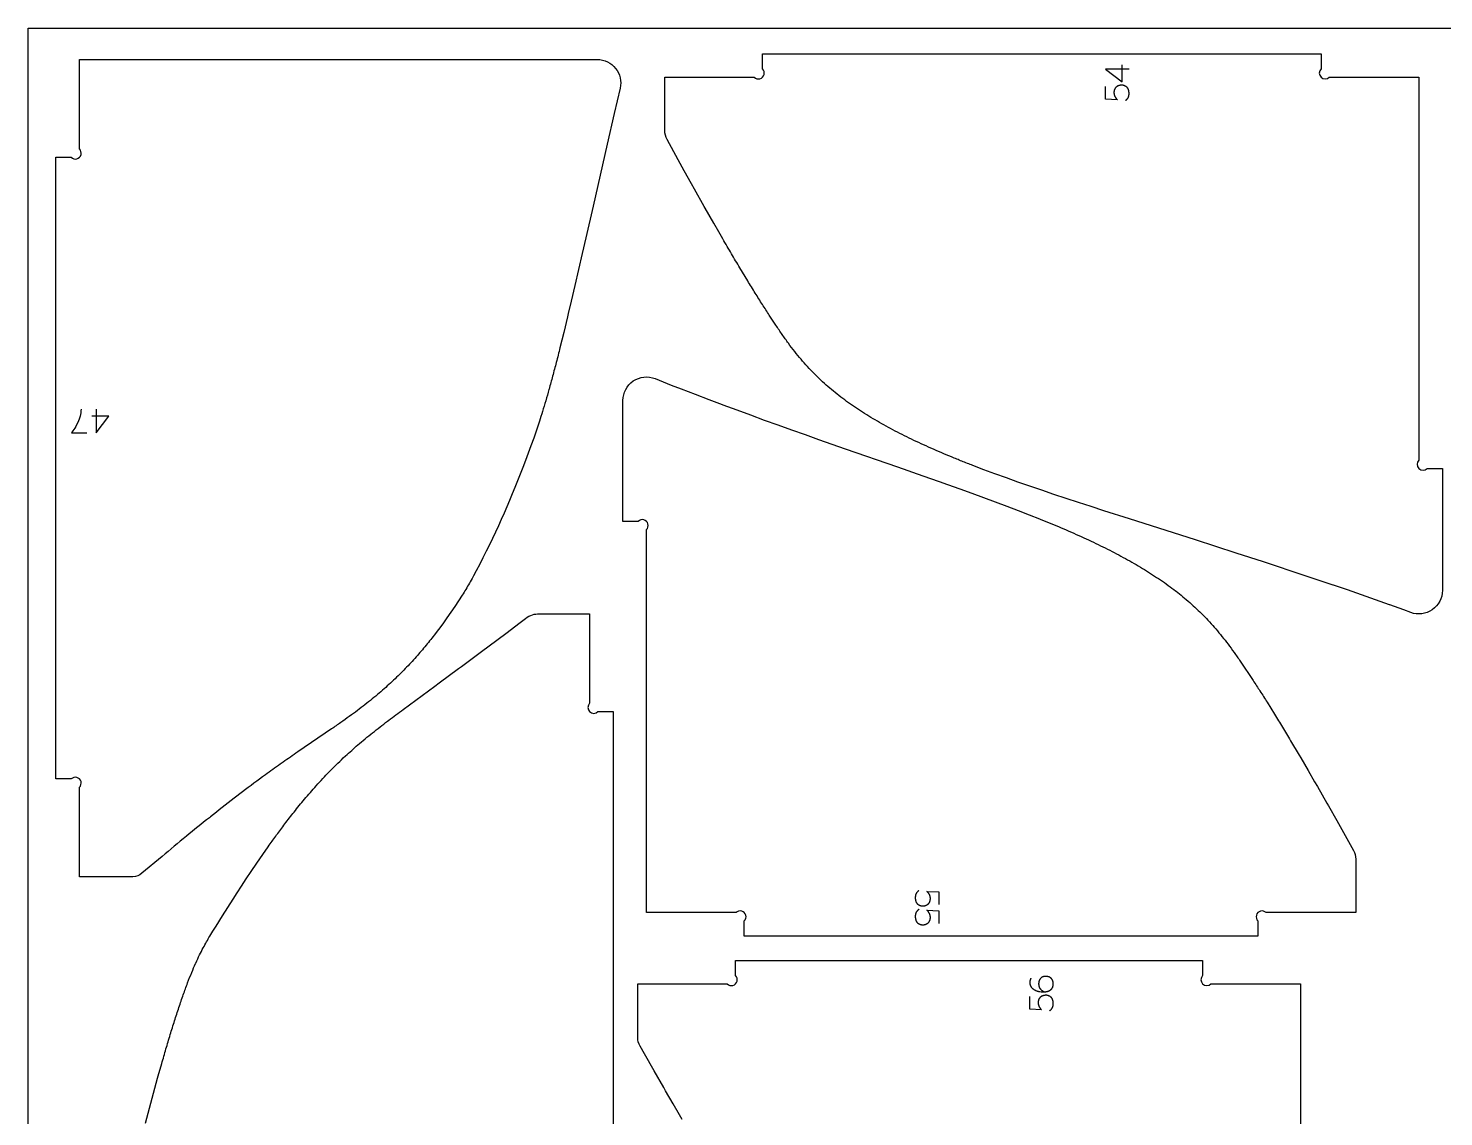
# Model space of a CAD drawing. Header units: millimetres. Extents: x 129 to 4060, y -1224 to 1216.
# Drawn here: x 1484 to 2208, y 659 to 1216 of the extents above; entities that cross this region are included whole.
import ezdxf

# ---------------------------------------------------------------- set-up
doc = ezdxf.new("R2010")
doc.units = ezdxf.units.MM
for name, color, linetype, true_color in [('cnc kesim', 7, 'Continuous', 0xff7300), ('Layer 01', 7, 'Continuous', 0x000000), ('çizim', 7, 'Continuous', 0x0500ff)]:
    doc.layers.add(name, color=color, linetype=linetype, true_color=true_color)

msp = doc.modelspace()

# ---------------------------------------------------------------- linework, layer by layer
at = {"layer": 'cnc kesim'}
for points in [[(2194.98, 994.87, 1), (2199.22, 990.62), (2206.98, 990.62), (2206.98, 928.25, -0.521431), (2190.84, 916.98), (2187.31, 918.27), (2180.09, 920.89), (2179.94, 920.94), (2172.86, 923.46), (2165.64, 926), (2158.44, 928.5), (2151.4, 930.91), (2151.25, 930.97), (2144.07, 933.4), (2136.92, 935.8), (2129.79, 938.17), (2122.69, 940.52), (2115.62, 942.83), (2108.58, 945.12), (2101.58, 947.39), (2091.17, 950.73), (2080.8, 954.05), (2047.07, 964.8), (2033.95, 969.02), (2027.48, 971.11), (2021.07, 973.2), (2014.73, 975.29), (2008.46, 977.38), (2002.27, 979.46), (1996.16, 981.55), (1990.13, 983.64), (1984.2, 985.75), (1978.37, 987.86), (1974.54, 989.27), (1972.64, 989.99), (1967.02, 992.13, -0.005054), (1961.52, 994.3, -0.002872), (1956.13, 996.49, -0.003131), (1950.86, 998.71, -0.003415), (1945.69, 1000.96, -0.003728), (1940.65, 1003.25, -0.004072), (1935.72, 1005.57, -0.004447), (1930.9, 1007.95, -0.004857), (1926.21, 1010.37, -0.005301), (1921.63, 1012.85, -0.00578), (1917.18, 1015.4, -0.006293), (1912.84, 1018.02, -0.006837), (1908.64, 1020.71, -0.007403), (1904.55, 1023.49, -0.00794), (1900.61, 1026.36), (1900.59, 1026.37, -0.008536), (1896.76, 1029.36, -0.009048), (1893.04, 1032.47, -0.009468), (1889.44, 1035.71, -0.009742), (1885.96, 1039.11, -0.009804), (1882.58, 1042.68, -0.009585), (1879.28, 1046.43, -0.009019), (1876.05, 1050.4, -0.008042), (1872.86, 1054.61, -0.006643), (1869.67, 1059.08, -0.00477), (1866.44, 1063.85), (1863.08, 1068.95, -0.004072), (1859.58, 1074.41, -0.002358), (1855.9, 1080.26, -0.002186), (1852.05, 1086.51), (1848.01, 1093.2, -0.003382), (1843.77, 1100.33, -0.001682), (1839.33, 1107.93), (1837.22, 1111.57), (1834.68, 1115.99), (1830.3, 1123.7), (1829.84, 1124.51), (1824.82, 1133.45), (1823.39, 1136.02), (1819.64, 1142.77), (1816.5, 1148.45), (1810.82, 1158.79, -0.122667), (1809.64, 1163.25), (1809.64, 1190.62), (1855.4, 1190.62, 1), (1859.64, 1194.87), (1859.64, 1202.62), (2144.98, 1202.62), (2144.98, 1194.87, 1), (2149.22, 1190.62), (2194.98, 1190.62)], [(1775.15, 1199.66, -0.482767), (1786.84, 1184.95), (1783.87, 1172.09), (1780.29, 1156.44), (1773.07, 1124.63), (1769.39, 1108.51), (1767.54, 1100.41), (1765.66, 1092.3), (1763.78, 1084.18), (1761.88, 1076.09), (1760.37, 1069.74), (1759.97, 1068.04), (1758.04, 1060.09), (1756.12, 1052.33, -0.001919), (1754.22, 1044.86, -0.002312), (1752.35, 1037.79, -0.002871), (1750.54, 1031.2), (1750.49, 1031.04, -0.002947), (1748.81, 1025.18, -0.003204), (1747.17, 1019.71, -0.006468), (1745.61, 1014.75), (1744.12, 1010.24), (1742.69, 1006.06), (1741.3, 1002.13), (1739.93, 998.37), (1738.56, 994.72), (1737.21, 991.17), (1735.85, 987.68), (1734.49, 984.27), (1733.13, 980.9), (1731.75, 977.58), (1730.36, 974.29), (1728.96, 971.03), (1727.53, 967.79), (1726.09, 964.56), (1724.62, 961.34), (1723.12, 958.1), (1721.59, 954.85), (1720.03, 951.57), (1718.42, 948.28), (1716.78, 944.96), (1715.1, 941.64), (1713.37, 938.34), (1711.95, 935.71), (1711.61, 935.09, -0.004462), (1709.82, 931.91, -0.00481), (1708.01, 928.83, -0.008719), (1706.17, 925.83), (1704.3, 922.9), (1702.39, 920), (1700.42, 917.1), (1698.38, 914.19), (1696.28, 911.27), (1694.11, 908.34), (1691.85, 905.39, -0.004099), (1689.51, 902.44, -0.004321), (1687.08, 899.47, -0.00456), (1684.55, 896.5, -0.004814), (1681.92, 893.52, -0.005056), (1679.19, 890.55, -0.008008), (1676.34, 887.57), (1673.38, 884.61, -0.005594), (1670.29, 881.65, -0.005672), (1667.07, 878.7, -0.005674), (1663.7, 875.76, -0.005571), (1660.18, 872.82, -0.005336), (1656.48, 869.87, -0.00494), (1652.59, 866.89, -0.004352), (1648.48, 863.86, -0.003552), (1644.09, 860.74, -0.003503), (1639.38, 857.47), (1622.12, 845.69, 0.003299), (1614.64, 840.48), (1613.18, 839.45, 0.003214), (1605.6, 834.01, 0.00504), (1593.94, 825.35), (1589.66, 822.08, 0.004325), (1577.52, 812.56), (1576.96, 812.11, 0.003082), (1565.21, 802.59, 0.00221), (1552.78, 792.32), (1542.49, 783.73, -0.177227), (1537.92, 781.9), (1510.6, 781.9), (1510.6, 827.65, 1), (1506.36, 831.9), (1498.6, 831.9), (1498.6, 1149.66), (1506.36, 1149.66, 1), (1510.6, 1153.91), (1510.6, 1199.66)], [(1788.3, 1025.37, -0.248907), (1793.58, 1035.32, -0.247715), (1804.76, 1036.52), (1810.88, 1034.08), (1812.97, 1033.26), (1818.01, 1031.29), (1825.13, 1028.54), (1832.24, 1025.83), (1839.01, 1023.28), (1839.34, 1023.16), (1846.42, 1020.53), (1853.48, 1017.94), (1860.5, 1015.38), (1867.5, 1012.86), (1874.46, 1010.36), (1881.38, 1007.91), (1888.26, 1005.48), (1901.88, 1000.7), (1928.5, 991.42), (1941.45, 986.89), (1949.79, 983.96), (1954.13, 982.42), (1960.35, 980.2), (1966.5, 977.99), (1972.57, 975.79), (1978.54, 973.59), (1984.43, 971.39), (1990.21, 969.19), (1995.89, 966.98), (2001.06, 964.92), (2001.45, 964.77), (2006.89, 962.54, -0.002637), (2012.21, 960.31, -0.002863), (2017.41, 958.05, -0.00311), (2022.49, 955.78, -0.003379), (2027.46, 953.48, -0.003672), (2032.31, 951.15, -0.003991), (2037.04, 948.79, -0.004336), (2041.65, 946.38, -0.004708), (2046.14, 943.94, -0.005109), (2050.52, 941.45, -0.005536), (2054.78, 938.9, -0.005986), (2058.93, 936.29, -0.006454), (2062.96, 933.61, -0.006932), (2066.87, 930.86, -0.007964), (2070.66, 928.02), (2070.89, 927.84, -0.007388), (2074.34, 925.08, -0.008265), (2077.92, 922.04, -0.008591), (2081.38, 918.88, -0.008798), (2084.75, 915.59, -0.00884), (2088.03, 912.16, -0.008666), (2091.23, 908.56, -0.008224), (2094.37, 904.77, -0.007469), (2097.47, 900.79, -0.006367), (2100.57, 896.57, -0.007469), (2103.7, 892.1), (2110.28, 882.27, -0.002304), (2113.78, 876.87, -0.003906), (2117.44, 871.11), (2121.27, 864.96, -0.001973), (2125.27, 858.42, -0.003513), (2129.46, 851.47), (2133.83, 844.09), (2134.68, 842.63), (2138.38, 836.29), (2141.73, 830.49), (2143.11, 828.08), (2148, 819.5), (2148.75, 818.18), (2153.03, 810.59), (2158.17, 801.43), (2161.54, 795.4, -0.132004), (2162.74, 790.95), (2162.74, 763.57), (2116.98, 763.57, 1), (2112.74, 759.33), (2112.74, 751.57), (1850.3, 751.57), (1850.3, 759.33, 1), (1846.06, 763.57), (1800.3, 763.57), (1800.3, 959.33, 1), (1796.06, 963.57), (1788.3, 963.57)]]:
    msp.add_lwpolyline(points, format="xyb", close=True, dxfattribs=at)
for points in [[(1544.33, 655.89), (1546.36, 663.62), (1548.42, 671.31), (1550.52, 678.93), (1550.89, 680.24), (1552.65, 686.47, -0.001959), (1554.8, 693.91, -0.002374), (1556.98, 701.21, -0.00296), (1559.19, 708.33, -0.003782), (1561.42, 715.17, -0.004662), (1563.65, 721.64, -0.005662), (1565.85, 727.63, -0.006694), (1567.99, 733.04, -0.007991), (1569.92, 737.56), (1570.04, 737.82, -0.008374), (1571.98, 741.97, -0.008454), (1573.81, 745.56, -0.007811), (1575.54, 748.7, -0.01014), (1577.2, 751.52), (1578.82, 754.15), (1580.42, 756.69), (1583.73, 761.88), (1589.19, 770.5), (1591.23, 773.71), (1593.42, 777.13), (1595.79, 780.78), (1598.35, 784.67), (1601.15, 788.83), (1604.22, 793.29), (1607.01, 797.26), (1607.6, 798.09, -0.003366), (1611.35, 803.29, -0.00406), (1615.54, 808.91, -0.005336), (1620.26, 815, -0.006898), (1625.59, 821.55, -0.008579), (1631.59, 828.47, -0.010282), (1638.25, 835.59, -0.013108), (1645.41, 842.62), (1646.59, 843.71, -0.009511), (1652.83, 849.27, -0.009015), (1660.35, 855.48, -0.005937), (1668, 861.42), (1668.7, 861.95, -0.003104), (1675.97, 867.38), (1692.21, 879.35), (1694.41, 880.97), (1704.35, 888.34), (1705.77, 889.39), (1716.67, 897.5), (1719.19, 899.39), (1729.1, 906.83), (1735.04, 911.34), (1738.45, 913.93, -0.090106), (1742.16, 915.84, -0.074258), (1745.42, 916.33), (1771.27, 916.33), (1771.27, 870.57, 1), (1775.52, 866.33), (1783.27, 866.33), (1783.27, 500.85)], [(1818.62, 657.86), (1817.22, 660.25), (1813.97, 665.83), (1810.07, 672.56), (1809.17, 674.13), (1804.26, 682.69), (1799.26, 691.46), (1797.06, 695.34, -0.134325), (1795.84, 699.8), (1795.83, 727.17), (1841.59, 727.17, 1), (1845.83, 731.41), (1845.83, 739.17), (2084.5, 739.17), (2084.5, 731.41, 1), (2088.74, 727.17), (2134.5, 727.17), (2134.5, 531.41, 1)]]:
    msp.add_lwpolyline(points, format="xyb", dxfattribs=at)
at = {"layer": 'Layer 01'}
msp.add_lwpolyline([(1484.46, 1215.6), (2704.46, 1215.6), (2704.46, -1224.4), (1484.46, -1224.4)], close=True, dxfattribs=at)
at = {"layer": 'çizim'}
for p, q in [((2043.44, 1188.24), (2043.44, 1196.95)), ((1525.55, 1017.4), (1516.84, 1017.4))]:
    msp.add_line(p, q, dxfattribs=at)
for points in [[(2046.9, 1194.64), (2034.88, 1194.65), (2043.44, 1188.24)], [(2045, 1178.61), (2045.12, 1178.69), (2045.23, 1178.78), (2045.34, 1178.86), (2045.44, 1178.95), (2045.55, 1179.04), (2045.65, 1179.14), (2045.74, 1179.23), (2045.83, 1179.33), (2045.92, 1179.43), (2046, 1179.53), (2046.08, 1179.63), (2046.16, 1179.73), (2046.23, 1179.84), (2046.3, 1179.94), (2046.36, 1180.05), (2046.43, 1180.16), (2046.48, 1180.28), (2046.54, 1180.39), (2046.59, 1180.51), (2046.63, 1180.63), (2046.68, 1180.75), (2046.72, 1180.87), (2046.75, 1180.99), (2046.78, 1181.12), (2046.81, 1181.25), (2046.83, 1181.38), (2046.86, 1181.51), (2046.87, 1181.64), (2046.88, 1181.78), (2046.89, 1181.91), (2046.9, 1182.05), (2046.9, 1182.19), (2046.9, 1182.36), (2046.89, 1182.52), (2046.89, 1182.68), (2046.88, 1182.84), (2046.86, 1182.99), (2046.84, 1183.15), (2046.82, 1183.3), (2046.8, 1183.44), (2046.77, 1183.59), (2046.74, 1183.73), (2046.7, 1183.87), (2046.67, 1184.01), (2046.62, 1184.14), (2046.58, 1184.28), (2046.53, 1184.4), (2046.48, 1184.53), (2046.45, 1184.59), (2046.43, 1184.66), (2046.4, 1184.72), (2046.36, 1184.78), (2046.33, 1184.84), (2046.29, 1184.89), (2046.26, 1184.95), (2046.22, 1185.01), (2046.18, 1185.06), (2046.13, 1185.12), (2046.09, 1185.18), (2046.04, 1185.23), (2046, 1185.28), (2045.95, 1185.34), (2045.9, 1185.39), (2045.85, 1185.44), (2045.79, 1185.49), (2045.74, 1185.54), (2045.68, 1185.59), (2045.62, 1185.63), (2045.56, 1185.68), (2045.49, 1185.73), (2045.43, 1185.77), (2045.36, 1185.82), (2045.3, 1185.86), (2045.23, 1185.91), (2045.16, 1185.95), (2045.08, 1185.99), (2044.93, 1186.07), (2044.78, 1186.15), (2044.68, 1186.2), (2044.58, 1186.24), (2044.48, 1186.28), (2044.38, 1186.32), (2044.29, 1186.35), (2044.19, 1186.38), (2044.09, 1186.41), (2044, 1186.43), (2043.9, 1186.46), (2043.8, 1186.48), (2043.71, 1186.49), (2043.61, 1186.5), (2043.52, 1186.52), (2043.42, 1186.52), (2043.33, 1186.53), (2043.23, 1186.53), (2043.13, 1186.53), (2043.02, 1186.52), (2042.92, 1186.52), (2042.81, 1186.51), (2042.71, 1186.51), (2042.61, 1186.49), (2042.51, 1186.48), (2042.41, 1186.47), (2042.31, 1186.45), (2042.22, 1186.43), (2042.12, 1186.42), (2042.02, 1186.39), (2041.93, 1186.37), (2041.84, 1186.34), (2041.75, 1186.32), (2041.66, 1186.29), (2041.57, 1186.26), (2041.48, 1186.22), (2041.39, 1186.19), (2041.3, 1186.15), (2041.22, 1186.12), (2041.14, 1186.07), (2041.05, 1186.03), (2040.97, 1185.99), (2040.89, 1185.94), (2040.81, 1185.89), (2040.73, 1185.85), (2040.65, 1185.79), (2040.58, 1185.74), (2040.5, 1185.68), (2040.43, 1185.63), (2040.35, 1185.57), (2040.28, 1185.51), (2040.21, 1185.45), (2040.14, 1185.38), (2040.08, 1185.32), (2040.02, 1185.25), (2039.96, 1185.18), (2039.9, 1185.11), (2039.84, 1185.03), (2039.79, 1184.96), (2039.74, 1184.88), (2039.69, 1184.81), (2039.64, 1184.73), (2039.6, 1184.65), (2039.56, 1184.56), (2039.52, 1184.48), (2039.48, 1184.39), (2039.44, 1184.31), (2039.41, 1184.22), (2039.38, 1184.13), (2039.35, 1184.03), (2039.33, 1183.94), (2039.3, 1183.84), (2039.28, 1183.75), (2039.26, 1183.65), (2039.24, 1183.55), (2039.23, 1183.44), (2039.22, 1183.34), (2039.21, 1183.23), (2039.2, 1183.12), (2039.19, 1183.02), (2039.19, 1182.9), (2039.19, 1182.79), (2039.19, 1182.65), (2039.19, 1182.51), (2039.2, 1182.38), (2039.22, 1182.24), (2039.23, 1182.11), (2039.25, 1181.98), (2039.27, 1181.85), (2039.3, 1181.72), (2039.33, 1181.6), (2039.36, 1181.48), (2039.4, 1181.36), (2039.44, 1181.24), (2039.49, 1181.12), (2039.54, 1181.01), (2039.59, 1180.9), (2039.64, 1180.79), (2039.7, 1180.68), (2039.76, 1180.57), (2039.82, 1180.46), (2039.89, 1180.35), (2039.96, 1180.24), (2040.03, 1180.14), (2040.11, 1180.03), (2040.19, 1179.92), (2040.27, 1179.82), (2040.35, 1179.71), (2040.44, 1179.61), (2040.53, 1179.5), (2040.72, 1179.3), (2040.92, 1179.09), (2034.9, 1179.38), (2034.9, 1185.86)], [(1519.16, 1020.86), (1519.14, 1008.84), (1525.55, 1017.4)], [(1939.56, 774.92), (1939.44, 774.83), (1939.33, 774.75), (1939.22, 774.66), (1939.12, 774.57), (1939.01, 774.48), (1938.91, 774.39), (1938.82, 774.29), (1938.73, 774.2), (1938.64, 774.1), (1938.56, 774), (1938.48, 773.9), (1938.4, 773.79), (1938.33, 773.69), (1938.26, 773.58), (1938.2, 773.47), (1938.13, 773.36), (1938.08, 773.25), (1938.02, 773.13), (1937.97, 773.02), (1937.93, 772.9), (1937.88, 772.78), (1937.84, 772.66), (1937.81, 772.53), (1937.78, 772.41), (1937.75, 772.28), (1937.73, 772.15), (1937.7, 772.02), (1937.69, 771.88), (1937.68, 771.75), (1937.67, 771.61), (1937.66, 771.47), (1937.66, 771.33), (1937.66, 771.17), (1937.66, 771), (1937.67, 770.84), (1937.68, 770.69), (1937.7, 770.53), (1937.72, 770.38), (1937.74, 770.23), (1937.76, 770.08), (1937.79, 769.94), (1937.82, 769.79), (1937.86, 769.65), (1937.89, 769.52), (1937.94, 769.38), (1937.98, 769.25), (1938.03, 769.12), (1938.08, 768.99), (1938.11, 768.93), (1938.13, 768.87), (1938.16, 768.81), (1938.2, 768.75), (1938.23, 768.69), (1938.27, 768.63), (1938.3, 768.57), (1938.34, 768.52), (1938.38, 768.46), (1938.43, 768.4), (1938.47, 768.35), (1938.52, 768.3), (1938.56, 768.24), (1938.61, 768.19), (1938.66, 768.14), (1938.71, 768.09), (1938.77, 768.04), (1938.82, 767.99), (1938.88, 767.94), (1938.94, 767.89), (1939, 767.84), (1939.07, 767.8), (1939.13, 767.75), (1939.2, 767.71), (1939.26, 767.66), (1939.33, 767.62), (1939.4, 767.58), (1939.48, 767.53), (1939.63, 767.45), (1939.78, 767.37), (1939.88, 767.33), (1939.98, 767.29), (1940.08, 767.25), (1940.18, 767.21), (1940.27, 767.18), (1940.37, 767.14), (1940.47, 767.12), (1940.56, 767.09), (1940.66, 767.07), (1940.76, 767.05), (1940.85, 767.03), (1940.95, 767.02), (1941.04, 767.01), (1941.14, 767), (1941.23, 767), (1941.33, 767), (1941.43, 767), (1941.54, 767), (1941.64, 767.01), (1941.75, 767.01), (1941.85, 767.02), (1941.95, 767.03), (1942.05, 767.04), (1942.15, 767.06), (1942.25, 767.07), (1942.34, 767.09), (1942.44, 767.11), (1942.54, 767.13), (1942.63, 767.16), (1942.72, 767.18), (1942.81, 767.21), (1942.9, 767.24), (1942.99, 767.27), (1943.08, 767.3), (1943.17, 767.34), (1943.26, 767.37), (1943.34, 767.41), (1943.42, 767.45), (1943.51, 767.49), (1943.59, 767.54), (1943.67, 767.58), (1943.75, 767.63), (1943.83, 767.68), (1943.91, 767.73), (1943.98, 767.79), (1944.06, 767.84), (1944.13, 767.9), (1944.21, 767.96), (1944.28, 768.02), (1944.35, 768.08), (1944.42, 768.14), (1944.48, 768.21), (1944.54, 768.28), (1944.6, 768.35), (1944.66, 768.42), (1944.72, 768.49), (1944.77, 768.56), (1944.82, 768.64), (1944.87, 768.72), (1944.92, 768.8), (1944.96, 768.88), (1945, 768.96), (1945.04, 769.05), (1945.08, 769.13), (1945.12, 769.22), (1945.15, 769.31), (1945.18, 769.4), (1945.21, 769.49), (1945.23, 769.59), (1945.26, 769.68), (1945.28, 769.78), (1945.3, 769.88), (1945.32, 769.98), (1945.33, 770.08), (1945.34, 770.19), (1945.35, 770.29), (1945.36, 770.4), (1945.37, 770.51), (1945.37, 770.62), (1945.37, 770.73), (1945.37, 770.87), (1945.37, 771.01), (1945.36, 771.15), (1945.34, 771.28), (1945.33, 771.42), (1945.31, 771.55), (1945.29, 771.67), (1945.26, 771.8), (1945.23, 771.93), (1945.2, 772.05), (1945.16, 772.17), (1945.12, 772.29), (1945.07, 772.4), (1945.02, 772.52), (1944.97, 772.63), (1944.92, 772.74), (1944.86, 772.85), (1944.8, 772.96), (1944.74, 773.07), (1944.67, 773.17), (1944.6, 773.28), (1944.53, 773.39), (1944.45, 773.49), (1944.37, 773.6), (1944.29, 773.71), (1944.21, 773.81), (1944.12, 773.92), (1944.03, 774.02), (1943.84, 774.23), (1943.64, 774.44), (1949.66, 774.15), (1949.66, 767.67)], [(1939.56, 765.28), (1939.44, 765.2), (1939.33, 765.11), (1939.22, 765.03), (1939.12, 764.94), (1939.01, 764.85), (1938.91, 764.75), (1938.82, 764.66), (1938.73, 764.56), (1938.64, 764.47), (1938.56, 764.37), (1938.48, 764.26), (1938.4, 764.16), (1938.33, 764.05), (1938.26, 763.95), (1938.2, 763.84), (1938.13, 763.73), (1938.08, 763.61), (1938.02, 763.5), (1937.97, 763.38), (1937.93, 763.26), (1937.88, 763.14), (1937.84, 763.02), (1937.81, 762.9), (1937.78, 762.77), (1937.75, 762.64), (1937.73, 762.52), (1937.7, 762.38), (1937.69, 762.25), (1937.68, 762.12), (1937.67, 761.98), (1937.66, 761.84), (1937.66, 761.7), (1937.66, 761.53), (1937.66, 761.37), (1937.67, 761.21), (1937.68, 761.05), (1937.7, 760.9), (1937.72, 760.74), (1937.74, 760.59), (1937.76, 760.45), (1937.79, 760.3), (1937.82, 760.16), (1937.86, 760.02), (1937.89, 759.88), (1937.94, 759.75), (1937.98, 759.62), (1938.03, 759.49), (1938.08, 759.36), (1938.11, 759.3), (1938.13, 759.24), (1938.16, 759.17), (1938.2, 759.11), (1938.23, 759.06), (1938.27, 759), (1938.3, 758.94), (1938.34, 758.88), (1938.38, 758.83), (1938.43, 758.77), (1938.47, 758.72), (1938.52, 758.66), (1938.56, 758.61), (1938.61, 758.56), (1938.66, 758.5), (1938.71, 758.45), (1938.77, 758.4), (1938.82, 758.35), (1938.88, 758.3), (1938.94, 758.26), (1939, 758.21), (1939.07, 758.16), (1939.13, 758.12), (1939.2, 758.07), (1939.26, 758.03), (1939.33, 757.98), (1939.4, 757.94), (1939.48, 757.9), (1939.63, 757.82), (1939.78, 757.74), (1939.88, 757.69), (1939.98, 757.65), (1940.08, 757.61), (1940.18, 757.57), (1940.27, 757.54), (1940.37, 757.51), (1940.47, 757.48), (1940.56, 757.46), (1940.66, 757.43), (1940.76, 757.42), (1940.85, 757.4), (1940.95, 757.39), (1941.04, 757.38), (1941.14, 757.37), (1941.23, 757.36), (1941.33, 757.36), (1941.43, 757.36), (1941.54, 757.37), (1941.64, 757.37), (1941.75, 757.38), (1941.85, 757.39), (1941.95, 757.4), (1942.05, 757.41), (1942.15, 757.42), (1942.25, 757.44), (1942.34, 757.46), (1942.44, 757.48), (1942.54, 757.5), (1942.63, 757.52), (1942.72, 757.55), (1942.81, 757.57), (1942.9, 757.6), (1942.99, 757.63), (1943.08, 757.67), (1943.17, 757.7), (1943.26, 757.74), (1943.34, 757.78), (1943.42, 757.82), (1943.51, 757.86), (1943.59, 757.9), (1943.67, 757.95), (1943.75, 758), (1943.83, 758.05), (1943.91, 758.1), (1943.98, 758.15), (1944.06, 758.21), (1944.13, 758.26), (1944.21, 758.32), (1944.28, 758.38), (1944.35, 758.45), (1944.42, 758.51), (1944.48, 758.58), (1944.54, 758.64), (1944.6, 758.71), (1944.66, 758.78), (1944.72, 758.86), (1944.77, 758.93), (1944.82, 759.01), (1944.87, 759.08), (1944.92, 759.16), (1944.96, 759.24), (1945, 759.33), (1945.04, 759.41), (1945.08, 759.5), (1945.12, 759.58), (1945.15, 759.67), (1945.18, 759.76), (1945.21, 759.86), (1945.23, 759.95), (1945.26, 760.05), (1945.28, 760.15), (1945.3, 760.24), (1945.32, 760.35), (1945.33, 760.45), (1945.34, 760.55), (1945.35, 760.66), (1945.36, 760.77), (1945.37, 760.88), (1945.37, 760.99), (1945.37, 761.1), (1945.37, 761.24), (1945.37, 761.38), (1945.36, 761.51), (1945.34, 761.65), (1945.33, 761.78), (1945.31, 761.91), (1945.29, 762.04), (1945.26, 762.17), (1945.23, 762.29), (1945.2, 762.41), (1945.16, 762.53), (1945.12, 762.65), (1945.07, 762.77), (1945.02, 762.88), (1944.97, 763), (1944.92, 763.11), (1944.86, 763.21), (1944.8, 763.32), (1944.74, 763.43), (1944.67, 763.54), (1944.6, 763.65), (1944.53, 763.75), (1944.45, 763.86), (1944.37, 763.97), (1944.29, 764.07), (1944.21, 764.18), (1944.12, 764.28), (1944.03, 764.39), (1943.84, 764.6), (1943.64, 764.8), (1949.66, 764.51), (1949.66, 758.03)], [(1996.76, 730.08), (1996.69, 729.94), (1996.62, 729.81), (1996.56, 729.67), (1996.5, 729.54), (1996.45, 729.4), (1996.4, 729.26), (1996.36, 729.12), (1996.32, 728.98), (1996.29, 728.84), (1996.26, 728.7), (1996.23, 728.56), (1996.21, 728.42), (1996.2, 728.28), (1996.18, 728.14), (1996.18, 727.99), (1996.17, 727.85), (1996.18, 727.72), (1996.18, 727.6), (1996.19, 727.48), (1996.2, 727.35), (1996.22, 727.23), (1996.23, 727.12), (1996.25, 727), (1996.28, 726.88), (1996.31, 726.77), (1996.34, 726.66), (1996.37, 726.55), (1996.41, 726.44), (1996.45, 726.33), (1996.49, 726.23), (1996.54, 726.12), (1996.59, 726.02), (1996.64, 725.92), (1996.7, 725.82), (1996.76, 725.72), (1996.82, 725.63), (1996.89, 725.54), (1996.96, 725.44), (1997.03, 725.35), (1997.11, 725.26), (1997.18, 725.18), (1997.27, 725.09), (1997.35, 725.01), (1997.44, 724.92), (1997.53, 724.84), (1997.63, 724.76), (1997.73, 724.69), (1997.83, 724.61), (1998.04, 724.47), (1998.25, 724.33), (1998.46, 724.2), (1998.67, 724.07), (1998.88, 723.96), (1999.1, 723.85), (1999.32, 723.75), (1999.54, 723.66), (1999.76, 723.58), (1999.98, 723.5), (2000.2, 723.43), (2000.43, 723.37), (2000.66, 723.32), (2000.89, 723.27), (2001.12, 723.24), (2001.35, 723.21), (2002.07, 723.11), (2002.18, 723.1), (2002.3, 723.08), (2002.43, 723.07), (2002.57, 723.07), (2002.87, 723.05), (2003.2, 723.05), (2003.44, 723.05), (2003.68, 723.07), (2003.91, 723.08), (2004.15, 723.11), (2004.37, 723.14), (2004.6, 723.19), (2004.71, 723.21), (2004.82, 723.23), (2004.93, 723.26), (2005.04, 723.29), (2005.14, 723.32), (2005.25, 723.35), (2005.36, 723.39), (2005.46, 723.42), (2005.56, 723.46), (2005.67, 723.5), (2005.77, 723.54), (2005.87, 723.59), (2005.97, 723.63), (2006.07, 723.68), (2006.17, 723.73), (2006.27, 723.78), (2006.37, 723.83), (2006.47, 723.89), (2006.56, 723.94), (2006.66, 724), (2006.75, 724.06), (2006.84, 724.13), (2006.93, 724.19), (2007.01, 724.26), (2007.05, 724.3), (2007.09, 724.33), (2007.13, 724.37), (2007.17, 724.4), (2007.21, 724.44), (2007.25, 724.48), (2007.29, 724.52), (2007.32, 724.56), (2007.36, 724.6), (2007.39, 724.64), (2007.42, 724.68), (2007.46, 724.72), (2007.49, 724.76), (2007.52, 724.81), (2007.55, 724.85), (2007.58, 724.89), (2007.61, 724.94), (2007.64, 724.98), (2007.67, 725.03), (2007.69, 725.08), (2007.75, 725.17), (2007.8, 725.27), (2007.84, 725.37), (2007.88, 725.47), (2007.92, 725.58), (2007.96, 725.68), (2008, 725.79), (2008.03, 725.91), (2008.05, 726.02), (2008.08, 726.14), (2008.1, 726.26), (2008.12, 726.38), (2008.14, 726.51), (2008.15, 726.63), (2008.16, 726.76), (2008.17, 726.89), (2008.17, 727.03), (2008.17, 727.17), (2008.17, 727.27), (2008.17, 727.38), (2008.17, 727.49), (2008.16, 727.59), (2008.15, 727.69), (2008.14, 727.8), (2008.12, 727.9), (2008.11, 728), (2008.09, 728.09), (2008.07, 728.19), (2008.05, 728.28), (2008.03, 728.38), (2008, 728.47), (2007.97, 728.56), (2007.94, 728.65), (2007.91, 728.74), (2007.88, 728.82), (2007.84, 728.91), (2007.81, 728.99), (2007.77, 729.07), (2007.72, 729.15), (2007.68, 729.23), (2007.63, 729.31), (2007.59, 729.39), (2007.54, 729.46), (2007.48, 729.54), (2007.43, 729.61), (2007.37, 729.68), (2007.32, 729.75), (2007.26, 729.82), (2007.19, 729.89), (2007.13, 729.95), (2007.06, 730.02), (2007, 730.08), (2006.93, 730.14), (2006.86, 730.19), (2006.79, 730.25), (2006.71, 730.3), (2006.64, 730.36), (2006.56, 730.4), (2006.49, 730.45), (2006.41, 730.5), (2006.33, 730.54), (2006.25, 730.58), (2006.17, 730.62), (2006.09, 730.66), (2006, 730.7), (2005.92, 730.73), (2005.83, 730.76), (2005.74, 730.79), (2005.65, 730.82), (2005.56, 730.84), (2005.47, 730.87), (2005.38, 730.89), (2005.28, 730.91), (2005.18, 730.92), (2005.09, 730.94), (2004.99, 730.95), (2004.89, 730.96), (2004.79, 730.97), (2004.68, 730.98), (2004.58, 730.98), (2004.48, 730.99), (2004.37, 730.99), (2004.26, 730.99), (2004.15, 730.98), (2004.05, 730.98), (2003.94, 730.97), (2003.84, 730.96), (2003.74, 730.95), (2003.64, 730.94), (2003.54, 730.92), (2003.45, 730.9), (2003.35, 730.88), (2003.26, 730.86), (2003.17, 730.84), (2003.08, 730.81), (2002.99, 730.78), (2002.9, 730.75), (2002.82, 730.72), (2002.73, 730.69), (2002.65, 730.65), (2002.57, 730.61), (2002.49, 730.57), (2002.41, 730.53), (2002.34, 730.49), (2002.26, 730.44), (2002.19, 730.39), (2002.12, 730.34), (2002.05, 730.29), (2001.98, 730.23), (2001.91, 730.17), (2001.85, 730.12), (2001.78, 730.05), (2001.72, 729.99), (2001.66, 729.93), (2001.6, 729.86), (2001.54, 729.79), (2001.49, 729.72), (2001.44, 729.65), (2001.38, 729.58), (2001.33, 729.5), (2001.29, 729.43), (2001.24, 729.35), (2001.2, 729.28), (2001.15, 729.2), (2001.11, 729.12), (2001.08, 729.04), (2001.04, 728.95), (2001, 728.87), (2000.97, 728.79), (2000.94, 728.7), (2000.91, 728.61), (2000.88, 728.52), (2000.86, 728.43), (2000.84, 728.34), (2000.81, 728.25), (2000.79, 728.16), (2000.78, 728.06), (2000.76, 727.96), (2000.75, 727.87), (2000.73, 727.77), (2000.72, 727.67), (2000.72, 727.57), (2000.71, 727.46), (2000.7, 727.36), (2000.7, 727.25), (2000.7, 727.15), (2000.7, 726.96), (2000.71, 726.78), (2000.72, 726.69), (2000.73, 726.6), (2000.74, 726.51), (2000.75, 726.42), (2000.76, 726.34), (2000.78, 726.25), (2000.79, 726.17), (2000.81, 726.08), (2000.83, 726), (2000.85, 725.92), (2000.87, 725.84), (2000.89, 725.77), (2000.92, 725.69), (2000.94, 725.61), (2000.97, 725.54), (2001, 725.47), (2001.03, 725.39), (2001.06, 725.32), (2001.1, 725.25), (2001.13, 725.18), (2001.17, 725.11), (2001.21, 725.05), (2001.25, 724.98), (2001.29, 724.92), (2001.33, 724.85), (2001.38, 724.79), (2001.42, 724.73), (2001.47, 724.67), (2001.52, 724.61), (2001.57, 724.55), (2001.62, 724.5), (2001.68, 724.44), (2001.79, 724.33), (2001.9, 724.21), (2002.02, 724.11), (2002.15, 724), (2002.28, 723.9), (2002.41, 723.79), (2002.56, 723.7), (2002.7, 723.6), (2002.86, 723.5), (2003.01, 723.41), (2003.18, 723.32), (2003.35, 723.24), (2003.52, 723.15), (2003.7, 723.07)], [(2006.27, 713.42), (2006.39, 713.5), (2006.5, 713.59), (2006.61, 713.67), (2006.72, 713.76), (2006.82, 713.85), (2006.92, 713.95), (2007.01, 714.04), (2007.1, 714.14), (2007.19, 714.23), (2007.28, 714.33), (2007.36, 714.44), (2007.43, 714.54), (2007.5, 714.65), (2007.57, 714.75), (2007.64, 714.86), (2007.7, 714.97), (2007.76, 715.09), (2007.81, 715.2), (2007.86, 715.32), (2007.91, 715.44), (2007.95, 715.56), (2007.99, 715.68), (2008.02, 715.8), (2008.06, 715.93), (2008.08, 716.05), (2008.11, 716.18), (2008.13, 716.32), (2008.14, 716.45), (2008.16, 716.58), (2008.17, 716.72), (2008.17, 716.86), (2008.17, 717), (2008.17, 717.17), (2008.17, 717.33), (2008.16, 717.49), (2008.15, 717.65), (2008.13, 717.8), (2008.12, 717.96), (2008.09, 718.11), (2008.07, 718.25), (2008.04, 718.4), (2008.01, 718.54), (2007.98, 718.68), (2007.94, 718.82), (2007.9, 718.95), (2007.85, 719.08), (2007.81, 719.21), (2007.75, 719.34), (2007.73, 719.4), (2007.7, 719.46), (2007.67, 719.52), (2007.64, 719.58), (2007.6, 719.64), (2007.57, 719.7), (2007.53, 719.76), (2007.49, 719.82), (2007.45, 719.87), (2007.41, 719.93), (2007.36, 719.98), (2007.32, 720.04), (2007.27, 720.09), (2007.22, 720.14), (2007.17, 720.2), (2007.12, 720.25), (2007.06, 720.3), (2007.01, 720.35), (2006.95, 720.39), (2006.89, 720.44), (2006.83, 720.49), (2006.77, 720.54), (2006.7, 720.58), (2006.64, 720.63), (2006.57, 720.67), (2006.5, 720.71), (2006.43, 720.76), (2006.36, 720.8), (2006.21, 720.88), (2006.05, 720.96), (2005.95, 721.01), (2005.85, 721.05), (2005.75, 721.09), (2005.66, 721.12), (2005.56, 721.16), (2005.46, 721.19), (2005.37, 721.22), (2005.27, 721.24), (2005.17, 721.26), (2005.08, 721.28), (2004.98, 721.3), (2004.89, 721.31), (2004.79, 721.32), (2004.7, 721.33), (2004.6, 721.34), (2004.51, 721.34), (2004.4, 721.34), (2004.29, 721.33), (2004.19, 721.33), (2004.09, 721.32), (2003.98, 721.31), (2003.88, 721.3), (2003.78, 721.29), (2003.68, 721.28), (2003.59, 721.26), (2003.49, 721.24), (2003.39, 721.22), (2003.3, 721.2), (2003.2, 721.18), (2003.11, 721.15), (2003.02, 721.13), (2002.93, 721.1), (2002.84, 721.07), (2002.75, 721.03), (2002.66, 721), (2002.58, 720.96), (2002.49, 720.92), (2002.41, 720.88), (2002.33, 720.84), (2002.24, 720.8), (2002.16, 720.75), (2002.08, 720.7), (2002, 720.65), (2001.93, 720.6), (2001.85, 720.55), (2001.77, 720.49), (2001.7, 720.44), (2001.63, 720.38), (2001.55, 720.32), (2001.48, 720.25), (2001.42, 720.19), (2001.35, 720.12), (2001.29, 720.06), (2001.23, 719.99), (2001.17, 719.92), (2001.12, 719.84), (2001.06, 719.77), (2001.01, 719.69), (2000.96, 719.62), (2000.92, 719.54), (2000.87, 719.46), (2000.83, 719.37), (2000.79, 719.29), (2000.75, 719.2), (2000.72, 719.12), (2000.68, 719.03), (2000.65, 718.93), (2000.62, 718.84), (2000.6, 718.75), (2000.57, 718.65), (2000.55, 718.55), (2000.53, 718.45), (2000.52, 718.35), (2000.5, 718.25), (2000.49, 718.15), (2000.48, 718.04), (2000.47, 717.93), (2000.46, 717.82), (2000.46, 717.71), (2000.46, 717.6), (2000.46, 717.46), (2000.47, 717.32), (2000.48, 717.18), (2000.49, 717.05), (2000.5, 716.92), (2000.52, 716.79), (2000.55, 716.66), (2000.57, 716.53), (2000.6, 716.41), (2000.64, 716.29), (2000.68, 716.17), (2000.72, 716.05), (2000.76, 715.93), (2000.81, 715.82), (2000.86, 715.7), (2000.91, 715.59), (2000.97, 715.49), (2001.03, 715.38), (2001.1, 715.27), (2001.16, 715.16), (2001.23, 715.05), (2001.31, 714.95), (2001.38, 714.84), (2001.46, 714.73), (2001.54, 714.63), (2001.63, 714.52), (2001.71, 714.42), (2001.8, 714.31), (2001.99, 714.1), (2002.19, 713.9), (1996.17, 714.19), (1996.17, 720.67)]]:
    msp.add_lwpolyline(points, dxfattribs=at)
msp.add_lwpolyline([(1511.5, 1020.86, -0.024846), (1510.88, 1017.4), (1510.38, 1015.8), (1509.75, 1014.14), (1509.13, 1012.84, -0.047754), (1507.26, 1009.79), (1506.56, 1008.86), (1514.39, 1008.86)], format="xyb", dxfattribs=at)

doc.saveas('drawing.dxf')
